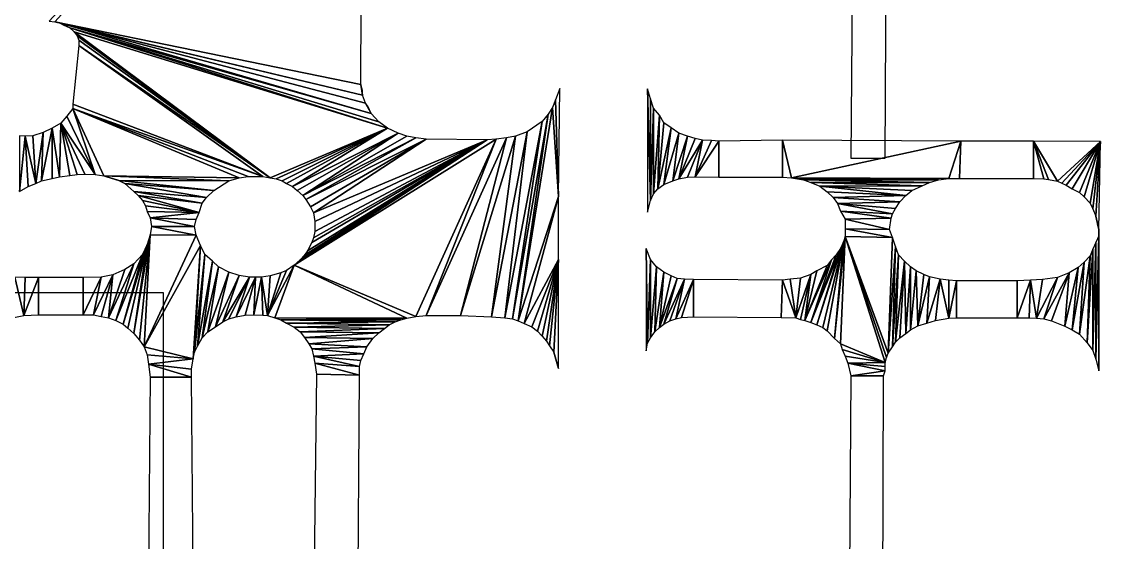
# Model space of a CAD drawing. Extents: x -35426928 to -35396732, y 11996534 to 12011444.
# Drawn here: x -35409142 to -35406236, y 12008304 to 12009708 of the extents above; entities that cross this region are included whole.
import ezdxf

# ---------------------------------------------------------------- set-up
doc = ezdxf.new("R2010")
doc.units = 0

msp = doc.modelspace()

# ---------------------------------------------------------------- linework, layer by layer
at = {"layer": 'mg_to_dxf', "color": 52}
for points in [[(-35406896, 12010884), (-35406908, 12009339), (-35406816, 12009339), (-35406808, 12010884)], [(-35409068, 12009709), (-35409052, 12009707), (-35408224, 12010621)], [(-35409052, 12009707), (-35408228, 12009538), (-35408224, 12010621)], [(-35409052, 12009707), (-35408224, 12009509), (-35408228, 12009538)], [(-35409052, 12009707), (-35409040, 12009704), (-35408224, 12009509)], [(-35409040, 12009704), (-35409012, 12009691), (-35408200, 12009460)], [(-35409040, 12009704), (-35409028, 12009698), (-35409012, 12009691)], [(-35409040, 12009704), (-35408200, 12009460), (-35408216, 12009488)], [(-35409040, 12009704), (-35408216, 12009488), (-35408224, 12009509)], [(-35409012, 12009691), (-35408156, 12009420), (-35408180, 12009437)], [(-35409012, 12009691), (-35409000, 12009680), (-35408156, 12009420)], [(-35408200, 12009460), (-35409012, 12009691), (-35408180, 12009437)], [(-35409000, 12009680), (-35408472, 12009286), (-35408156, 12009420)], [(-35409000, 12009680), (-35408992, 12009669), (-35408472, 12009286)], [(-35408992, 12009669), (-35408988, 12009657), (-35408472, 12009286)], [(-35408988, 12009657), (-35408988, 12009643), (-35408472, 12009286)], [(-35408492, 12009290), (-35408988, 12009643), (-35409004, 12009485)], [(-35408492, 12009290), (-35408472, 12009286), (-35408988, 12009643)], [(-35408224, 12009509), (-35408224, 12009522), (-35408228, 12009538)], [(-35407704, 12009497), (-35407696, 12009236), (-35407692, 12009527)], [(-35407448, 12009225), (-35407448, 12009225), (-35407456, 12009526), (-35407456, 12009194)], [(-35407448, 12009499), (-35407448, 12009499), (-35407456, 12009526), (-35407448, 12009225)], [(-35409004, 12009473), (-35408492, 12009290), (-35409004, 12009485)], [(-35408200, 12009460), (-35408208, 12009478), (-35408216, 12009488)], [(-35407712, 12009476), (-35407696, 12009236), (-35407704, 12009497)], [(-35407440, 12009474), (-35407440, 12009474), (-35407448, 12009499), (-35407448, 12009225)], [(-35408944, 12009295), (-35409020, 12009453), (-35409036, 12009434)], [(-35408944, 12009295), (-35409004, 12009473), (-35409020, 12009453)], [(-35408532, 12009290), (-35408492, 12009290), (-35409004, 12009473)], [(-35408556, 12009286), (-35408532, 12009290), (-35409004, 12009473)], [(-35408920, 12009292), (-35409004, 12009473), (-35408944, 12009295)], [(-35408920, 12009292), (-35408556, 12009286), (-35409004, 12009473)], [(-35407820, 12008906), (-35407804, 12008901), (-35407724, 12009458)], [(-35407740, 12009438), (-35407820, 12008906), (-35407724, 12009458)], [(-35407804, 12008901), (-35407696, 12009236), (-35407712, 12009476)], [(-35407724, 12009458), (-35407804, 12008901), (-35407712, 12009476)], [(-35407448, 12009225), (-35407448, 12009225), (-35407440, 12009243), (-35407440, 12009474)], [(-35407424, 12009455), (-35407424, 12009455), (-35407440, 12009474), (-35407440, 12009243)], [(-35407428, 12009257), (-35407428, 12009257), (-35407424, 12009455), (-35407440, 12009243)], [(-35407412, 12009435), (-35407412, 12009435), (-35407424, 12009455), (-35407428, 12009257)], [(-35409036, 12009434), (-35409060, 12009420), (-35409040, 12009289)], [(-35409036, 12009434), (-35409040, 12009289), (-35409012, 12009293)], [(-35409036, 12009434), (-35409012, 12009293), (-35408992, 12009295)], [(-35409036, 12009434), (-35408992, 12009295), (-35408972, 12009296)], [(-35408944, 12009295), (-35409036, 12009434), (-35408972, 12009296)], [(-35407840, 12008909), (-35407820, 12008906), (-35407740, 12009438)], [(-35407780, 12009410), (-35407840, 12008909), (-35407740, 12009438)], [(-35407428, 12009257), (-35407428, 12009257), (-35407392, 12009421), (-35407412, 12009435)], [(-35409132, 12009399), (-35409132, 12009399), (-35409148, 12009400), (-35409148, 12009250)], [(-35409132, 12009399), (-35409132, 12009399), (-35409148, 12009250), (-35409124, 12009263)], [(-35409104, 12009271), (-35409104, 12009271), (-35409112, 12009400), (-35409132, 12009399)], [(-35409104, 12009271), (-35409104, 12009271), (-35409132, 12009399), (-35409124, 12009263)], [(-35409104, 12009271), (-35409104, 12009271), (-35409084, 12009409), (-35409112, 12009400)], [(-35409104, 12009271), (-35409104, 12009271), (-35409088, 12009278), (-35409084, 12009409)], [(-35409060, 12009420), (-35409088, 12009278), (-35409060, 12009285)], [(-35409060, 12009420), (-35409084, 12009409), (-35409088, 12009278)], [(-35409040, 12009289), (-35409060, 12009420), (-35409060, 12009285)], [(-35408156, 12009420), (-35408472, 12009286), (-35408456, 12009284)], [(-35408156, 12009420), (-35408456, 12009284), (-35408440, 12009278)], [(-35408156, 12009420), (-35408440, 12009278), (-35408428, 12009271)], [(-35408156, 12009420), (-35408428, 12009271), (-35408412, 12009263)], [(-35408156, 12009420), (-35408412, 12009263), (-35408128, 12009407)], [(-35408412, 12009263), (-35408400, 12009252), (-35408128, 12009407)], [(-35408128, 12009407), (-35408400, 12009252), (-35408384, 12009239)], [(-35408128, 12009407), (-35408384, 12009239), (-35408104, 12009399)], [(-35408080, 12009394), (-35408104, 12009399), (-35408384, 12009239)], [(-35408376, 12009228), (-35408080, 12009394), (-35408384, 12009239)], [(-35408052, 12009391), (-35408080, 12009394), (-35408376, 12009228)], [(-35408052, 12008915), (-35407960, 12008915), (-35407836, 12009394)], [(-35407864, 12009391), (-35408052, 12008915), (-35407836, 12009394)], [(-35407960, 12008915), (-35407876, 12008912), (-35407812, 12009399)], [(-35407836, 12009394), (-35407960, 12008915), (-35407812, 12009399)], [(-35407876, 12008912), (-35407840, 12008909), (-35407780, 12009410)], [(-35407812, 12009399), (-35407876, 12008912), (-35407780, 12009410)], [(-35407412, 12009268), (-35407412, 12009268), (-35407392, 12009421), (-35407428, 12009257)], [(-35407372, 12009407), (-35407372, 12009407), (-35407392, 12009421), (-35407412, 12009268)], [(-35407388, 12009278), (-35407388, 12009278), (-35407372, 12009407), (-35407412, 12009268)], [(-35407348, 12009399), (-35407348, 12009399), (-35407372, 12009407), (-35407388, 12009278)], [(-35407372, 12009284), (-35407372, 12009284), (-35407348, 12009399), (-35407388, 12009278)], [(-35407328, 12009392), (-35407328, 12009392), (-35407348, 12009399), (-35407372, 12009284)], [(-35407864, 12009391), (-35408408, 12009051), (-35408080, 12008913)], [(-35407888, 12009389), (-35408408, 12009051), (-35407864, 12009391)], [(-35408392, 12009065), (-35408408, 12009051), (-35407888, 12009389)], [(-35408392, 12009065), (-35407888, 12009389), (-35408380, 12009078)], [(-35407888, 12009389), (-35408372, 12009090), (-35408380, 12009078)], [(-35408364, 12009208), (-35408052, 12009391), (-35408376, 12009228)], [(-35407888, 12009389), (-35408360, 12009112), (-35408372, 12009090)], [(-35408356, 12009192), (-35408052, 12009391), (-35408364, 12009208)], [(-35407888, 12009389), (-35408356, 12009125), (-35408360, 12009112)], [(-35407888, 12009389), (-35408052, 12009391), (-35408356, 12009192)], [(-35407888, 12009389), (-35408356, 12009192), (-35408352, 12009169)], [(-35407888, 12009389), (-35408352, 12009142), (-35408356, 12009125)], [(-35407888, 12009389), (-35408352, 12009169), (-35408352, 12009142)], [(-35408080, 12008913), (-35408052, 12008915), (-35407864, 12009391)], [(-35407308, 12009388), (-35407308, 12009388), (-35407328, 12009392), (-35407372, 12009284)], [(-35407308, 12009388), (-35407308, 12009388), (-35407372, 12009284), (-35407348, 12009288)], [(-35407328, 12009289), (-35407328, 12009289), (-35407308, 12009388), (-35407348, 12009288)], [(-35407308, 12009388), (-35407308, 12009388), (-35407328, 12009289), (-35407284, 12009387)], [(-35407328, 12009289), (-35407328, 12009289), (-35407264, 12009385), (-35407284, 12009387)], [(-35407328, 12009289), (-35407328, 12009289), (-35407264, 12009288), (-35407264, 12009385)], [(-35407264, 12009288), (-35407092, 12009288), (-35407092, 12009388), (-35407264, 12009385)], [(-35407068, 12009286), (-35407068, 12009286), (-35406612, 12009385), (-35407092, 12009388)], [(-35407068, 12009286), (-35407068, 12009286), (-35407092, 12009388), (-35407092, 12009288)], [(-35406644, 12009285), (-35406644, 12009285), (-35406612, 12009385), (-35407068, 12009286)], [(-35406644, 12009285), (-35406644, 12009285), (-35406616, 12009285), (-35406612, 12009385)], [(-35406616, 12009285), (-35406416, 12009285), (-35406416, 12009385), (-35406612, 12009385)], [(-35406236, 12009384), (-35406236, 12009384), (-35406416, 12009385), (-35406352, 12009277)], [(-35406352, 12009277), (-35406352, 12009277), (-35406416, 12009385), (-35406376, 12009282)], [(-35406388, 12009284), (-35406388, 12009284), (-35406416, 12009385), (-35406416, 12009285)], [(-35406376, 12009282), (-35406376, 12009282), (-35406416, 12009385), (-35406388, 12009284)], [(-35406236, 12009384), (-35406236, 12009384), (-35406352, 12009277), (-35406340, 12009272)], [(-35406236, 12009384), (-35406236, 12009384), (-35406340, 12009272), (-35406328, 12009267)], [(-35406236, 12009384), (-35406236, 12009384), (-35406328, 12009267), (-35406312, 12009257)], [(-35406236, 12009384), (-35406236, 12009384), (-35406312, 12009257), (-35406292, 12009247)], [(-35406236, 12009384), (-35406236, 12009384), (-35406292, 12009247), (-35406280, 12009235)], [(-35406236, 12009384), (-35406236, 12009384), (-35406280, 12009235), (-35406264, 12009218)], [(-35406236, 12009384), (-35406236, 12009384), (-35406264, 12009218), (-35406256, 12009203)], [(-35406248, 12009183), (-35406248, 12009183), (-35406236, 12009384), (-35406256, 12009203)], [(-35406236, 12009384), (-35406236, 12009384), (-35406248, 12009183), (-35406240, 12009147)], [(-35408920, 12009292), (-35408912, 12009289), (-35408880, 12009279)], [(-35408584, 12009278), (-35408556, 12009286), (-35408920, 12009292)], [(-35408880, 12009279), (-35408584, 12009278), (-35408920, 12009292)], [(-35408624, 12009252), (-35408584, 12009278), (-35408880, 12009279)], [(-35408864, 12009271), (-35408624, 12009252), (-35408880, 12009279)], [(-35406672, 12009281), (-35406672, 12009281), (-35406644, 12009285), (-35407068, 12009286)], [(-35406672, 12009281), (-35406672, 12009281), (-35407068, 12009286), (-35407052, 12009284)], [(-35407036, 12009281), (-35407036, 12009281), (-35406672, 12009281), (-35407052, 12009284)], [(-35407016, 12009274), (-35407016, 12009274), (-35406696, 12009274), (-35407036, 12009281)], [(-35406696, 12009274), (-35406696, 12009274), (-35406672, 12009281), (-35407036, 12009281)], [(-35408644, 12009233), (-35408624, 12009252), (-35408864, 12009271)], [(-35408840, 12009250), (-35408644, 12009233), (-35408864, 12009271)], [(-35408656, 12009218), (-35408644, 12009233), (-35408840, 12009250)], [(-35408828, 12009239), (-35408656, 12009218), (-35408840, 12009250)], [(-35406992, 12009264), (-35406992, 12009264), (-35406716, 12009265), (-35407016, 12009274)], [(-35406716, 12009265), (-35406716, 12009265), (-35406696, 12009274), (-35407016, 12009274)], [(-35406744, 12009252), (-35406744, 12009252), (-35406716, 12009265), (-35406992, 12009264)], [(-35406760, 12009239), (-35406760, 12009239), (-35406744, 12009252), (-35406992, 12009264)], [(-35406760, 12009239), (-35406760, 12009239), (-35406992, 12009264), (-35406972, 12009249)], [(-35406956, 12009233), (-35406956, 12009233), (-35406760, 12009239), (-35406972, 12009249)], [(-35408828, 12009239), (-35408664, 12009193), (-35408656, 12009218)], [(-35408828, 12009239), (-35408816, 12009225), (-35408664, 12009193)], [(-35408664, 12009193), (-35408664, 12009193), (-35408816, 12009225), (-35408808, 12009211)], [(-35407804, 12008901), (-35407788, 12008894), (-35407696, 12009236)], [(-35407788, 12008894), (-35407696, 12009066), (-35407696, 12009236)], [(-35406776, 12009222), (-35406776, 12009222), (-35406760, 12009239), (-35406956, 12009233)], [(-35406944, 12009217), (-35406944, 12009217), (-35406776, 12009222), (-35406956, 12009233)], [(-35406788, 12009204), (-35406788, 12009204), (-35406776, 12009222), (-35406944, 12009217)], [(-35408664, 12009193), (-35408664, 12009193), (-35408808, 12009211), (-35408804, 12009196)], [(-35408664, 12009193), (-35408664, 12009193), (-35408804, 12009196), (-35408796, 12009179)], [(-35408664, 12009193), (-35408664, 12009193), (-35408796, 12009179), (-35408672, 12009174)], [(-35406944, 12009217), (-35406944, 12009217), (-35406796, 12009189), (-35406788, 12009204)], [(-35406936, 12009197), (-35406936, 12009197), (-35406796, 12009189), (-35406944, 12009217)], [(-35406924, 12009175), (-35406924, 12009175), (-35406800, 12009178), (-35406936, 12009197)], [(-35406800, 12009178), (-35406800, 12009178), (-35406796, 12009189), (-35406936, 12009197)], [(-35408796, 12009179), (-35408796, 12009179), (-35408792, 12009155), (-35408676, 12009155)], [(-35408796, 12009179), (-35408796, 12009179), (-35408676, 12009155), (-35408672, 12009174)], [(-35406924, 12009175), (-35406924, 12009175), (-35406804, 12009147), (-35406800, 12009178)], [(-35406924, 12009175), (-35406924, 12009175), (-35406924, 12009149), (-35406804, 12009147)], [(-35406248, 12009183), (-35406248, 12009183), (-35406244, 12009162), (-35406240, 12009147)], [(-35406240, 12009147), (-35406240, 12009147), (-35406240, 12009147), (-35406244, 12009162)], [(-35408796, 12009133), (-35408796, 12009133), (-35408804, 12009107), (-35408840, 12008867)], [(-35408796, 12009133), (-35408796, 12009133), (-35408840, 12008867), (-35408824, 12008849)], [(-35408812, 12008831), (-35408812, 12008831), (-35408796, 12009133), (-35408824, 12008849)], [(-35408812, 12008831), (-35408812, 12008831), (-35408672, 12009132), (-35408796, 12009133)], [(-35408672, 12009132), (-35408672, 12009132), (-35408792, 12009155), (-35408796, 12009133)], [(-35408672, 12009132), (-35408672, 12009132), (-35408676, 12009155), (-35408792, 12009155)], [(-35406796, 12009126), (-35406796, 12009126), (-35406804, 12009147), (-35406924, 12009149)], [(-35406796, 12009126), (-35406796, 12009126), (-35406924, 12009149), (-35406924, 12009128)], [(-35406240, 12009130), (-35406240, 12009130), (-35406240, 12009147), (-35406240, 12008766)], [(-35406240, 12009147), (-35406240, 12009147), (-35406240, 12009130), (-35406240, 12009147)], [(-35408804, 12009107), (-35408804, 12009107), (-35408816, 12009080), (-35408868, 12008892)], [(-35408804, 12009107), (-35408804, 12009107), (-35408868, 12008892), (-35408856, 12008881)], [(-35408804, 12009107), (-35408804, 12009107), (-35408856, 12008881), (-35408840, 12008867)], [(-35408660, 12009104), (-35408660, 12009104), (-35408672, 12009132), (-35408812, 12008831)], [(-35408660, 12009104), (-35408660, 12009104), (-35408812, 12008831), (-35408680, 12008799)], [(-35408676, 12008817), (-35408676, 12008817), (-35408660, 12009104), (-35408680, 12008799)], [(-35408648, 12009080), (-35408648, 12009080), (-35408660, 12009104), (-35408676, 12008817)], [(-35406928, 12009114), (-35406928, 12009114), (-35406936, 12009096), (-35407000, 12008890)], [(-35406928, 12009114), (-35406928, 12009114), (-35407000, 12008890), (-35406984, 12008883)], [(-35406928, 12009114), (-35406928, 12009114), (-35406984, 12008883), (-35406972, 12008874)], [(-35406928, 12009114), (-35406928, 12009114), (-35406972, 12008874), (-35406952, 12008853)], [(-35406924, 12009128), (-35406924, 12009128), (-35406928, 12009114), (-35406952, 12008853)], [(-35406936, 12008839), (-35406936, 12008839), (-35406924, 12009128), (-35406952, 12008853)], [(-35406816, 12008789), (-35406816, 12008789), (-35406924, 12009128), (-35406936, 12008839)], [(-35406808, 12008814), (-35406808, 12008814), (-35406796, 12009126), (-35406924, 12009128)], [(-35406812, 12008802), (-35406812, 12008802), (-35406924, 12009128), (-35406816, 12008789)], [(-35406924, 12009128), (-35406924, 12009128), (-35406812, 12008802), (-35406808, 12008814)], [(-35406788, 12009101), (-35406788, 12009101), (-35406796, 12009126), (-35406808, 12008814)], [(-35406256, 12009094), (-35406256, 12009094), (-35406256, 12008821), (-35406248, 12009112)], [(-35406256, 12008821), (-35406256, 12008821), (-35406248, 12008798), (-35406248, 12009112)], [(-35406248, 12009112), (-35406248, 12009112), (-35406248, 12008798), (-35406240, 12009130)], [(-35406248, 12008798), (-35406248, 12008798), (-35406240, 12008766), (-35406240, 12009130)], [(-35408816, 12009080), (-35408816, 12009080), (-35408840, 12009055), (-35408888, 12008902)], [(-35408816, 12009080), (-35408816, 12009080), (-35408888, 12008902), (-35408868, 12008892)], [(-35408668, 12008833), (-35408668, 12008833), (-35408648, 12009080), (-35408676, 12008817)], [(-35408628, 12009062), (-35408628, 12009062), (-35408648, 12009080), (-35408668, 12008833)], [(-35407456, 12008841), (-35407456, 12008841), (-35407460, 12009096), (-35407460, 12008820)], [(-35407448, 12009066), (-35407448, 12009066), (-35407460, 12009096), (-35407456, 12008841)], [(-35406936, 12009096), (-35406936, 12009096), (-35406948, 12009079), (-35407016, 12008897)], [(-35406936, 12009096), (-35406936, 12009096), (-35407016, 12008897), (-35407000, 12008890)], [(-35406948, 12009079), (-35406948, 12009079), (-35406960, 12009065), (-35407016, 12008897)], [(-35406788, 12009101), (-35406788, 12009101), (-35406808, 12008814), (-35406796, 12008831)], [(-35406780, 12009079), (-35406780, 12009079), (-35406788, 12009101), (-35406796, 12008831)], [(-35406780, 12009079), (-35406780, 12009079), (-35406796, 12008831), (-35406788, 12008844)], [(-35406764, 12009062), (-35406764, 12009062), (-35406780, 12009079), (-35406788, 12008844)], [(-35406280, 12009059), (-35406280, 12009059), (-35406292, 12008865), (-35406264, 12009076)], [(-35406292, 12008865), (-35406292, 12008865), (-35406272, 12008842), (-35406264, 12009076)], [(-35406264, 12009076), (-35406264, 12009076), (-35406272, 12008842), (-35406256, 12009094)], [(-35406272, 12008842), (-35406272, 12008842), (-35406256, 12008821), (-35406256, 12009094)], [(-35408840, 12009055), (-35408840, 12009055), (-35408864, 12009039), (-35408908, 12008909)], [(-35408840, 12009055), (-35408840, 12009055), (-35408908, 12008909), (-35408888, 12008902)], [(-35408656, 12008855), (-35408656, 12008855), (-35408628, 12009062), (-35408668, 12008833)], [(-35408612, 12009047), (-35408612, 12009047), (-35408628, 12009062), (-35408656, 12008855)], [(-35408640, 12008871), (-35408640, 12008871), (-35408612, 12009047), (-35408656, 12008855)], [(-35408584, 12009032), (-35408584, 12009032), (-35408612, 12009047), (-35408640, 12008871)], [(-35408408, 12009051), (-35408480, 12008915), (-35408460, 12008909)], [(-35408408, 12009051), (-35408428, 12009037), (-35408480, 12008915)], [(-35408104, 12008908), (-35408408, 12009051), (-35408460, 12008909)], [(-35408080, 12008913), (-35408408, 12009051), (-35408104, 12008908)], [(-35407788, 12008894), (-35407768, 12008885), (-35407696, 12009066)], [(-35407696, 12009066), (-35407768, 12008885), (-35407752, 12008873)], [(-35407696, 12009066), (-35407768, 12008885), (-35407696, 12009066)], [(-35407696, 12009066), (-35407752, 12008873), (-35407740, 12008860)], [(-35407696, 12009066), (-35407740, 12008860), (-35407728, 12008846)], [(-35407720, 12008834), (-35407696, 12009066), (-35407728, 12008846)], [(-35407696, 12009066), (-35407720, 12008834), (-35407708, 12008817)], [(-35407708, 12008817), (-35407696, 12008773), (-35407696, 12009066)], [(-35407448, 12008855), (-35407448, 12008855), (-35407448, 12009066), (-35407456, 12008841)], [(-35407432, 12009047), (-35407432, 12009047), (-35407448, 12009066), (-35407448, 12008855)], [(-35407436, 12008871), (-35407436, 12008871), (-35407432, 12009047), (-35407448, 12008855)], [(-35407412, 12009032), (-35407412, 12009032), (-35407432, 12009047), (-35407436, 12008871)], [(-35406960, 12009065), (-35406960, 12009065), (-35406972, 12009050), (-35407032, 12008902)], [(-35406960, 12009065), (-35406960, 12009065), (-35407032, 12008902), (-35407016, 12008897)], [(-35406972, 12009050), (-35406972, 12009050), (-35407000, 12009036), (-35407032, 12008902)], [(-35406764, 12009062), (-35406764, 12009062), (-35406788, 12008844), (-35406776, 12008855)], [(-35406760, 12008867), (-35406760, 12008867), (-35406764, 12009062), (-35406776, 12008855)], [(-35406748, 12009047), (-35406748, 12009047), (-35406764, 12009062), (-35406760, 12008867)], [(-35406748, 12008877), (-35406748, 12008877), (-35406748, 12009047), (-35406760, 12008867)], [(-35406732, 12009036), (-35406732, 12009036), (-35406748, 12009047), (-35406748, 12008877)], [(-35406320, 12009030), (-35406320, 12009030), (-35406332, 12008887), (-35406296, 12009045)], [(-35406332, 12008887), (-35406332, 12008887), (-35406312, 12008877), (-35406296, 12009045)], [(-35406296, 12009045), (-35406296, 12009045), (-35406312, 12008877), (-35406280, 12009059)], [(-35406312, 12008877), (-35406312, 12008877), (-35406292, 12008865), (-35406280, 12009059)], [(-35409136, 12008915), (-35409136, 12008915), (-35409160, 12009019), (-35409172, 12008908)], [(-35409136, 12008915), (-35409136, 12008915), (-35409132, 12009018), (-35409160, 12009019)], [(-35409136, 12008915), (-35409136, 12008915), (-35409096, 12008917), (-35409096, 12009018)], [(-35409136, 12008915), (-35409136, 12008915), (-35409096, 12009018), (-35409132, 12009018)], [(-35409096, 12008917), (-35408976, 12008917), (-35408976, 12009018), (-35409096, 12009018)], [(-35408928, 12009019), (-35408928, 12009019), (-35408976, 12009018), (-35408976, 12008917)], [(-35408928, 12009019), (-35408928, 12009019), (-35408976, 12008917), (-35408948, 12008917)], [(-35408896, 12009025), (-35408896, 12009025), (-35408928, 12009019), (-35408948, 12008917)], [(-35408896, 12009025), (-35408896, 12009025), (-35408948, 12008917), (-35408928, 12008913)], [(-35408908, 12008909), (-35408908, 12008909), (-35408896, 12009025), (-35408928, 12008913)], [(-35408864, 12009039), (-35408864, 12009039), (-35408896, 12009025), (-35408908, 12008909)], [(-35408620, 12008885), (-35408620, 12008885), (-35408584, 12009032), (-35408640, 12008871)], [(-35408556, 12009023), (-35408556, 12009023), (-35408584, 12009032), (-35408620, 12008885)], [(-35408600, 12008898), (-35408600, 12008898), (-35408556, 12009023), (-35408620, 12008885)], [(-35408528, 12009019), (-35408528, 12009019), (-35408556, 12009023), (-35408600, 12008898)], [(-35408584, 12008906), (-35408584, 12008906), (-35408528, 12009019), (-35408600, 12008898)], [(-35408564, 12008912), (-35408564, 12008912), (-35408528, 12009019), (-35408584, 12008906)], [(-35408540, 12008916), (-35408540, 12008916), (-35408512, 12009019), (-35408564, 12008912)], [(-35408512, 12009019), (-35408512, 12009019), (-35408528, 12009019), (-35408564, 12008912)], [(-35408540, 12008916), (-35408540, 12008916), (-35408516, 12008917), (-35408512, 12009019)], [(-35408496, 12009019), (-35408496, 12009019), (-35408512, 12009019), (-35408516, 12008917)], [(-35408496, 12009019), (-35408496, 12009019), (-35408516, 12008917), (-35408492, 12008916)], [(-35408480, 12008915), (-35408480, 12008915), (-35408472, 12009022), (-35408496, 12009019)], [(-35408480, 12008915), (-35408480, 12008915), (-35408496, 12009019), (-35408492, 12008916)], [(-35408480, 12008915), (-35408480, 12008915), (-35408428, 12009037), (-35408444, 12009030)], [(-35408480, 12008915), (-35408480, 12008915), (-35408444, 12009030), (-35408472, 12009022)], [(-35407424, 12008883), (-35407424, 12008883), (-35407412, 12009032), (-35407436, 12008871)], [(-35407424, 12008883), (-35407424, 12008883), (-35407392, 12009022), (-35407412, 12009032)], [(-35407376, 12009015), (-35407376, 12009015), (-35407392, 12009022), (-35407424, 12008883)], [(-35407044, 12009016), (-35407044, 12009016), (-35407072, 12009013), (-35407056, 12008909)], [(-35407044, 12008905), (-35407044, 12008905), (-35407016, 12009026), (-35407056, 12008909)], [(-35407016, 12009026), (-35407016, 12009026), (-35407044, 12009016), (-35407056, 12008909)], [(-35407032, 12008902), (-35407032, 12008902), (-35407016, 12009026), (-35407044, 12008905)], [(-35407000, 12009036), (-35407000, 12009036), (-35407016, 12009026), (-35407032, 12008902)], [(-35406728, 12008888), (-35406728, 12008888), (-35406732, 12009036), (-35406748, 12008877)], [(-35406712, 12009026), (-35406712, 12009026), (-35406732, 12009036), (-35406728, 12008888)], [(-35406696, 12009020), (-35406696, 12009020), (-35406712, 12009026), (-35406728, 12008888)], [(-35406696, 12009020), (-35406696, 12009020), (-35406728, 12008888), (-35406704, 12008895)], [(-35406668, 12009013), (-35406668, 12009013), (-35406696, 12009020), (-35406704, 12008895)], [(-35406408, 12008908), (-35406408, 12008908), (-35406388, 12008906), (-35406352, 12009018)], [(-35406408, 12008908), (-35406408, 12008908), (-35406352, 12009018), (-35406392, 12009012)], [(-35406388, 12008906), (-35406388, 12008906), (-35406368, 12008901), (-35406320, 12009030)], [(-35406388, 12008906), (-35406388, 12008906), (-35406320, 12009030), (-35406352, 12009018)], [(-35406368, 12008901), (-35406368, 12008901), (-35406332, 12008887), (-35406320, 12009030)], [(-35407412, 12008892), (-35407412, 12008892), (-35407376, 12009015), (-35407424, 12008883)], [(-35407356, 12009013), (-35407356, 12009013), (-35407376, 12009015), (-35407412, 12008892)], [(-35407396, 12008901), (-35407396, 12008901), (-35407356, 12009013), (-35407412, 12008892)], [(-35407380, 12008906), (-35407380, 12008906), (-35407356, 12009013), (-35407396, 12008901)], [(-35407332, 12009012), (-35407332, 12009012), (-35407356, 12009013), (-35407380, 12008906)], [(-35407364, 12008910), (-35407364, 12008910), (-35407332, 12009012), (-35407380, 12008906)], [(-35407364, 12008910), (-35407364, 12008910), (-35407332, 12008912), (-35407332, 12009012)], [(-35407332, 12008912), (-35407096, 12008910), (-35407092, 12009011), (-35407332, 12009012)], [(-35407056, 12008909), (-35407056, 12008909), (-35407092, 12009011), (-35407096, 12008910)], [(-35407056, 12008909), (-35407056, 12008909), (-35407072, 12009013), (-35407092, 12009011)], [(-35406668, 12009013), (-35406668, 12009013), (-35406704, 12008895), (-35406680, 12008902)], [(-35406644, 12008908), (-35406644, 12008908), (-35406668, 12009013), (-35406680, 12008902)], [(-35406644, 12008908), (-35406644, 12008908), (-35406644, 12009011), (-35406668, 12009013)], [(-35406644, 12008908), (-35406644, 12008908), (-35406624, 12009009), (-35406644, 12009011)], [(-35406644, 12008908), (-35406644, 12008908), (-35406624, 12008909), (-35406624, 12009009)], [(-35406460, 12009009), (-35406624, 12009009), (-35406624, 12008909), (-35406460, 12008909)], [(-35406424, 12009011), (-35406424, 12009011), (-35406460, 12009009), (-35406460, 12008909)], [(-35406424, 12009011), (-35406424, 12009011), (-35406460, 12008909), (-35406428, 12008909)], [(-35406424, 12009011), (-35406424, 12009011), (-35406428, 12008909), (-35406408, 12008908)], [(-35406424, 12009011), (-35406424, 12009011), (-35406408, 12008908), (-35406392, 12009012)], [(-35408760.1, 12008976.7), (-35414029.9, 12008976.7), (-35414029.9, 12000583), (-35408760.1, 12000583)], [(-35408444, 12008904), (-35408444, 12008904), (-35408104, 12008908), (-35408460, 12008909)], [(-35408120, 12008904), (-35408120, 12008904), (-35408104, 12008908), (-35408444, 12008904)], [(-35408136, 12008898), (-35408136, 12008898), (-35408120, 12008904), (-35408444, 12008904)], [(-35408136, 12008898), (-35408136, 12008898), (-35408444, 12008904), (-35408428, 12008895)], [(-35408152, 12008890), (-35408152, 12008890), (-35408136, 12008898), (-35408428, 12008895)], [(-35408152, 12008890), (-35408152, 12008890), (-35408428, 12008895), (-35408408, 12008884)], [(-35408164, 12008880), (-35408164, 12008880), (-35408152, 12008890), (-35408408, 12008884)], [(-35408164, 12008880), (-35408164, 12008880), (-35408408, 12008884), (-35408392, 12008871)], [(-35408180, 12008869), (-35408180, 12008869), (-35408164, 12008880), (-35408392, 12008871)], [(-35408180, 12008869), (-35408180, 12008869), (-35408392, 12008871), (-35408380, 12008856)], [(-35408196, 12008853), (-35408196, 12008853), (-35408180, 12008869), (-35408380, 12008856)], [(-35408196, 12008853), (-35408196, 12008853), (-35408380, 12008856), (-35408368, 12008839)], [(-35408212, 12008831), (-35408212, 12008831), (-35408196, 12008853), (-35408368, 12008839)], [(-35408680, 12008799), (-35408680, 12008799), (-35408812, 12008831), (-35408804, 12008809)], [(-35408368, 12008839), (-35408368, 12008839), (-35408360, 12008826), (-35408212, 12008831)], [(-35408220, 12008812), (-35408220, 12008812), (-35408212, 12008831), (-35408360, 12008826)], [(-35408356, 12008806), (-35408356, 12008806), (-35408220, 12008812), (-35408360, 12008826)], [(-35407708, 12008817), (-35407704, 12008800), (-35407696, 12008773)], [(-35406816, 12008789), (-35406816, 12008789), (-35406936, 12008839), (-35406932, 12008824)], [(-35406816, 12008789), (-35406816, 12008789), (-35406932, 12008824), (-35406924, 12008806)], [(-35408680, 12008799), (-35408680, 12008799), (-35408804, 12008809), (-35408800, 12008784)], [(-35408680, 12008799), (-35408680, 12008799), (-35408800, 12008784), (-35408684, 12008771)], [(-35408800, 12008784), (-35408800, 12008784), (-35408796, 12008749), (-35408684, 12008749)], [(-35408800, 12008784), (-35408800, 12008784), (-35408684, 12008749), (-35408684, 12008771)], [(-35408228, 12008794), (-35408228, 12008794), (-35408220, 12008812), (-35408356, 12008806)], [(-35408356, 12008806), (-35408356, 12008806), (-35408232, 12008778), (-35408228, 12008794)], [(-35408352, 12008787), (-35408352, 12008787), (-35408232, 12008778), (-35408356, 12008806)], [(-35408352, 12008787), (-35408352, 12008787), (-35408348, 12008757), (-35408232, 12008755)], [(-35408352, 12008787), (-35408352, 12008787), (-35408232, 12008755), (-35408232, 12008778)], [(-35406816, 12008789), (-35406816, 12008789), (-35406924, 12008806), (-35406916, 12008787)], [(-35406816, 12008789), (-35406816, 12008789), (-35406916, 12008787), (-35406816, 12008778)], [(-35406916, 12008787), (-35406916, 12008787), (-35406908, 12008753), (-35406816, 12008766)], [(-35406816, 12008778), (-35406816, 12008778), (-35406916, 12008787), (-35406816, 12008766)], [(-35408348, 12008757), (-35408356, 12008092), (-35408236, 12008092), (-35408232, 12008755)], [(-35406816, 12008766), (-35406816, 12008766), (-35406908, 12008753), (-35406820, 12008753)], [(-35408796, 12008749), (-35408800, 12008228), (-35408680, 12008228), (-35408684, 12008749)], [(-35406908, 12008753), (-35406916, 12007564), (-35406824, 12007564), (-35406820, 12008753)]]:
    msp.add_3dface(points, dxfattribs=at)

doc.saveas('drawing.dxf')
